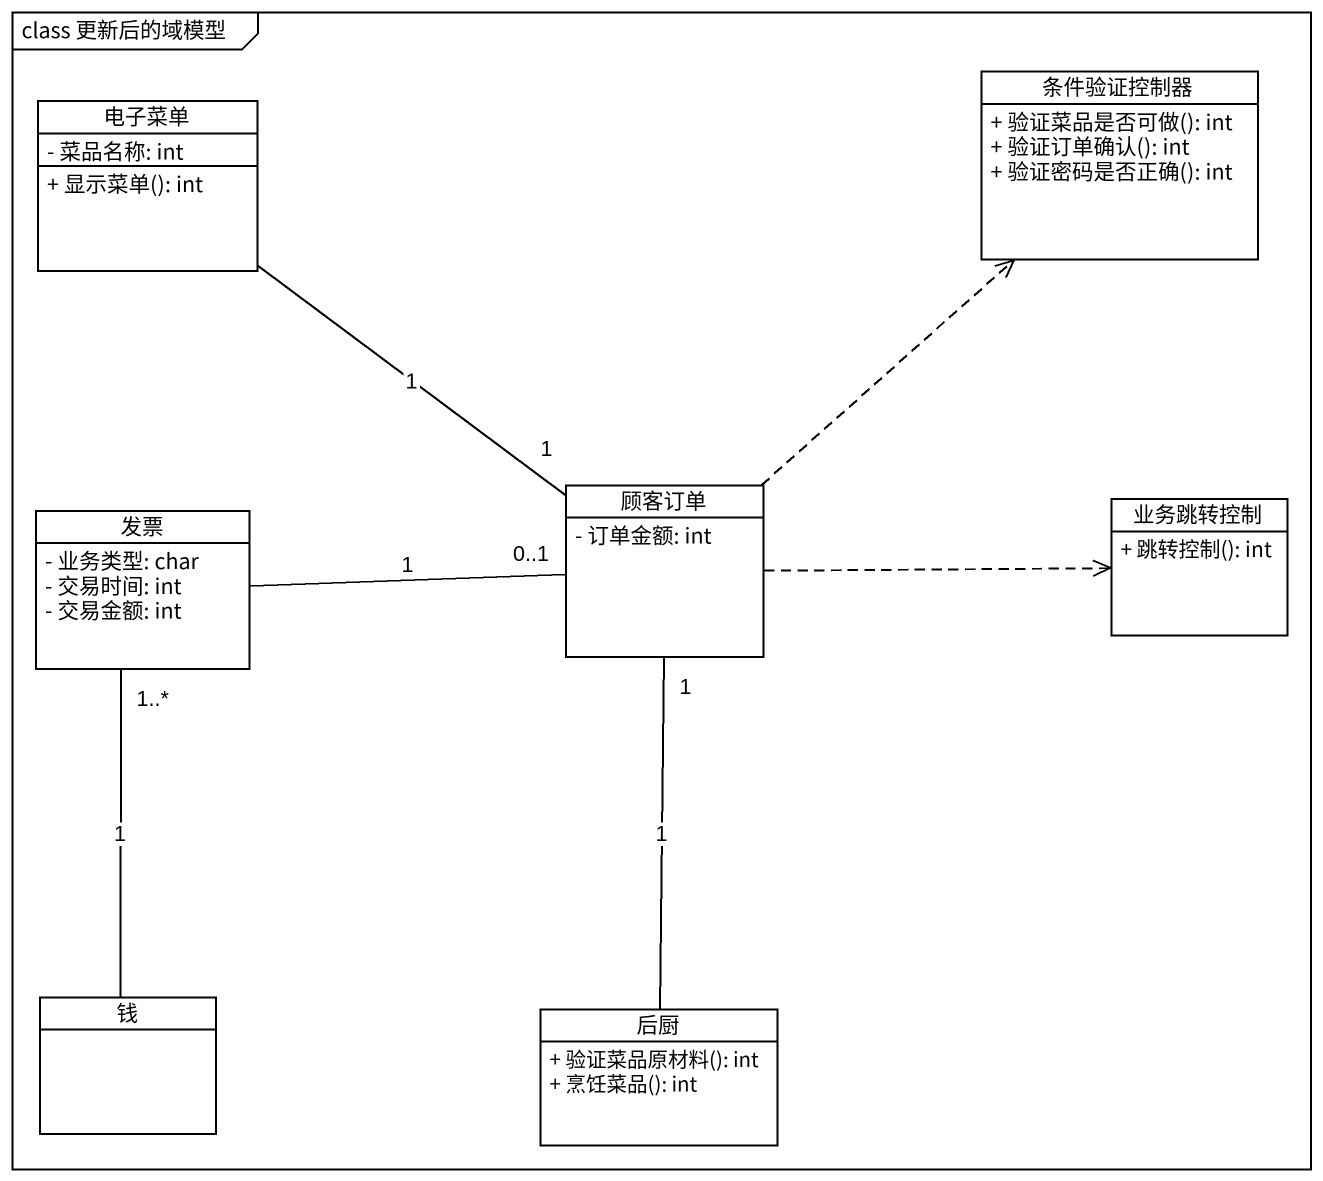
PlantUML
@startuml
mainframe class 更新后的域模型
hide circle
hide empty members
skinparam classAttributeIconSize 0
class 电子菜单 {
  - 菜品名称: int
  + 显示菜单(): int
}
class 条件验证控制器 {
  + 验证菜品是否可做(): int
  + 验证订单确认(): int
  + 验证密码是否正确(): int
}
class 发票 {
  - 业务类型: char
  - 交易时间: int
  - 交易金额: int
}
class 顾客订单 {
  - 订单金额: int
}
class 业务跳转控制 {
  + 跳转控制(): int
}
class 钱
class 后厨 {
  + 验证菜品原材料(): int
  + 烹饪菜品(): int
}
发票 "1..*" -- 钱 : 1
顾客订单 "1" -up- 电子菜单 : 1
顾客订单 .up.> 条件验证控制器
顾客订单 "0..1" -left- 发票 : 1
顾客订单 .right.> 业务跳转控制
顾客订单 "1" -- 后厨 : 1
@enduml
